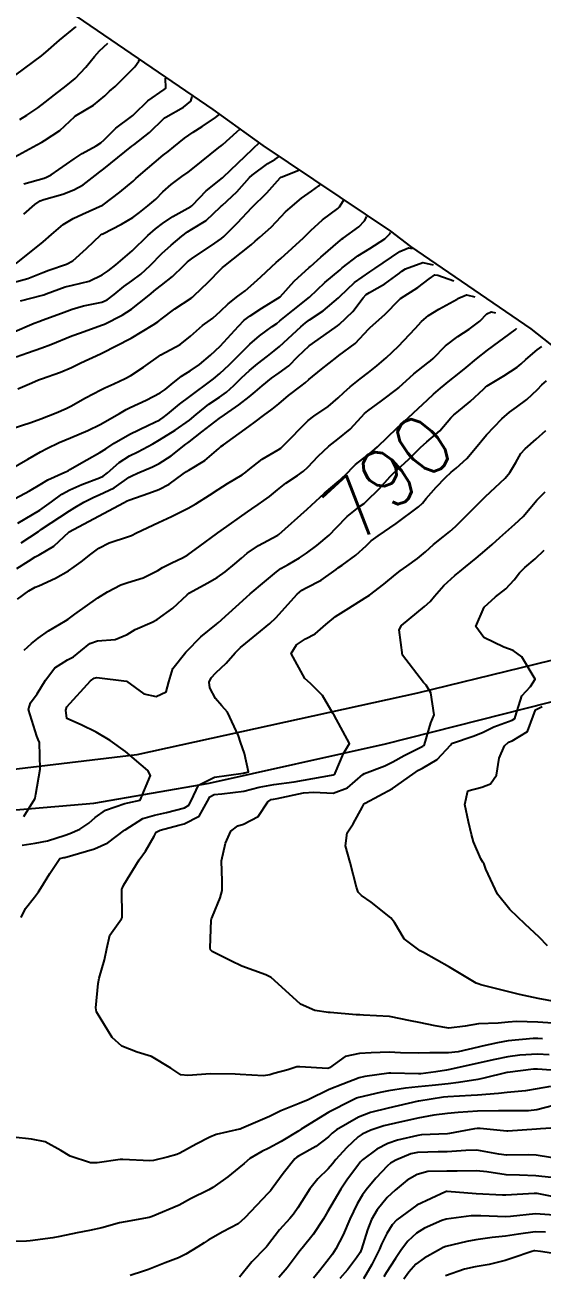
# Model space of a CAD drawing. Header units: metres. Extents: x 318500 to 325275, y 7408834 to 7428799.
# Drawn here: x 322573.3 to 322608.1, y 7422162.9 to 7422247 of the extents above; entities that cross this region are included whole.
import ezdxf
from ezdxf.enums import TextEntityAlignment as Align

# ---------------------------------------------------------------- set-up
doc = ezdxf.new("R2010")
doc.units = ezdxf.units.M
doc.header["$MEASUREMENT"] = 0
for name, color, linetype in [('Area', 45, 'Continuous'), ('Cotas', 45, 'Continuous'), ('Curvas de Nivel 1m', 11, 'Continuous'), ('Curvas de Nivel 5m', 15, 'Continuous'), ('Vias Primárias', 230, 'Continuous'), ('Vias Secundárias', 230, 'Continuous')]:
    doc.layers.add(name, color=color, linetype=linetype)
doc.styles.add('Style-STANDARD', font='STANDARD.shx')

msp = doc.modelspace()

# ---------------------------------------------------------------- linework, layer by layer
at = {"layer": 'Area'}
msp.add_lwpolyline([(322509.418, 7422294.309), (322516.441, 7422288.995), (322527.6, 7422281.355), (322531.829, 7422278.171), (322534.654, 7422276.073), (322540.114, 7422272.568), (322549.951, 7422264.971), (322552.882, 7422263.139), (322556.646, 7422260.308), (322559.262, 7422258.796), (322565.837, 7422254.613), (322567.887, 7422253.22), (322575.131, 7422248.467), (322576.265, 7422247.901), (322585.902, 7422241.339), (322589.257, 7422238.92), (322597.853, 7422233.155), (322599.221, 7422232.122), (322607.31, 7422226.565), (322615.001, 7422220.49)], dxfattribs=at)
at = {"layer": 'Curvas de Nivel 1m', "flags": 128}
for points, elevation in [([(322572.897, 7422240.664), (322573.386, 7422240.958), (322574.107, 7422241.448), (322574.613, 7422241.827), (322575.233, 7422242.318), (322576.031, 7422242.919), (322576.635, 7422243.416), (322577.361, 7422244.184), (322577.927, 7422244.897), (322578.261, 7422245.289), (322578.84, 7422245.8)], 771), ([(322572.562, 7422238.151), (322574.042, 7422238.948), (322574.377, 7422239.139), (322574.575, 7422239.245), (322575.592, 7422239.918), (322576.599, 7422240.872), (322576.618, 7422240.892), (322576.653, 7422240.909), (322577.876, 7422241.632), (322578.621, 7422242.262), (322578.949, 7422242.561), (322579.321, 7422242.88), (322580.643, 7422244.209), (322580.922, 7422244.581), (322580.94, 7422244.66)], 772), ([(322573.172, 7422236.329), (322574.547, 7422236.723), (322574.71, 7422236.775), (322575.007, 7422236.933), (322576.561, 7422238.018), (322577.1, 7422238.369), (322578.042, 7422238.895), (322578.37, 7422239.095), (322578.576, 7422239.29), (322579.381, 7422240.085), (322580.42, 7422240.863), (322580.524, 7422240.939), (322580.602, 7422241.015), (322581.534, 7422241.928), (322582.628, 7422242.691), (322582.714, 7422242.743), (322582.737, 7422242.775), (322582.72, 7422243.44)], 773), ([(322573.184, 7422234.286), (322573.905, 7422234.949), (322574.27, 7422235.198), (322574.525, 7422235.284), (322575.807, 7422235.644), (322576.535, 7422235.925), (322577.169, 7422236.276), (322577.976, 7422236.896), (322578.297, 7422237.149), (322578.554, 7422237.332), (322580.451, 7422238.862), (322580.514, 7422238.918), (322580.572, 7422238.961), (322581.64, 7422239.789), (322582.598, 7422240.727), (322582.655, 7422240.773), (322582.74, 7422240.829), (322583.935, 7422241.492), (322584.422, 7422241.905), (322584.51, 7422242.21)], 774), ([(322572.451, 7422229.698), (322573.453, 7422229.957), (322574.461, 7422230.37), (322574.865, 7422230.533), (322576.053, 7422230.916), (322576.472, 7422231.142), (322577.391, 7422231.991), (322578.363, 7422232.891), (322578.438, 7422232.943), (322578.491, 7422232.971), (322579.761, 7422233.611), (322580.508, 7422234.067), (322580.965, 7422234.401), (322581.531, 7422234.845), (322582.053, 7422235.311), (322582.534, 7422235.791), (322583.088, 7422236.279), (322583.814, 7422236.817), (322584.241, 7422237.126), (322584.556, 7422237.371), (322586.302, 7422238.784), (322586.456, 7422238.898), (322586.573, 7422238.989), (322587.513, 7422239.839), (322587.71, 7422240.02)], 776), ([(322572.948, 7422228.447), (322574.439, 7422228.845), (322574.511, 7422228.867), (322574.684, 7422228.936), (322575.966, 7422229.398), (322576.449, 7422229.521), (322577.569, 7422229.783), (322578.46, 7422230.207), (322578.861, 7422230.487), (322579.377, 7422230.876), (322580.48, 7422231.833), (322581.516, 7422232.845), (322582.033, 7422233.301), (322582.502, 7422233.653), (322583.209, 7422234.123), (322584.419, 7422234.811), (322584.479, 7422234.852), (322584.521, 7422234.892), (322585.461, 7422235.871), (322586.549, 7422236.727), (322586.578, 7422236.751), (322586.606, 7422236.779), (322588.569, 7422238.676), (322588.61, 7422238.71), (322588.627, 7422238.721), (322589.04, 7422239.11)], 777), ([(322572.404, 7422226.323), (322573.882, 7422226.948), (322574.259, 7422227.096), (322574.413, 7422227.151), (322575.706, 7422227.636), (322576.425, 7422227.908), (322577.204, 7422228.126), (322578.432, 7422228.371), (322578.794, 7422228.525), (322579.253, 7422228.878), (322579.902, 7422229.414), (322580.454, 7422229.801), (322581.058, 7422230.254), (322581.678, 7422230.842), (322582.478, 7422231.639), (322583.1, 7422232.208), (322583.813, 7422232.817), (322584.2, 7422233.107), (322584.497, 7422233.276), (322585.441, 7422233.861), (322586.42, 7422234.781), (322586.47, 7422234.832), (322586.521, 7422234.878), (322587.508, 7422235.793), (322588.375, 7422236.753), (322588.552, 7422236.926), (322589.6, 7422237.699), (322590.072, 7422237.976), (322590.38, 7422238.19)], 778), ([(322572.66, 7422224.692), (322573.413, 7422224.955), (322574.394, 7422225.297), (322574.995, 7422225.53), (322576.402, 7422226.098), (322576.993, 7422226.315), (322578.409, 7422226.812), (322578.596, 7422226.887), (322579.803, 7422227.486), (322580.426, 7422227.893), (322580.971, 7422228.313), (322581.622, 7422228.842), (322582.069, 7422229.212), (322582.45, 7422229.518), (322583.18, 7422230.101), (322583.925, 7422230.815), (322584.204, 7422231.082), (322584.475, 7422231.292), (322586.042, 7422232.343), (322586.489, 7422232.654), (322586.642, 7422232.778), (322587.564, 7422233.704), (322588.52, 7422234.75), (322589.542, 7422235.733), (322590.432, 7422236.731), (322590.504, 7422236.777), (322591.58, 7422237.2), (322591.71, 7422237.28)], 779), ([(322572.319, 7422219.838), (322573.636, 7422220.264), (322574.326, 7422220.509), (322575.35, 7422220.925), (322576.032, 7422221.217), (322576.337, 7422221.377), (322577.326, 7422221.92), (322578.354, 7422222.465), (322578.637, 7422222.605), (322579.245, 7422222.877), (322580.001, 7422223.229), (322580.369, 7422223.434), (322581.23, 7422223.995), (322582.39, 7422224.83), (322583.706, 7422225.508), (322584.403, 7422226.073), (322585.216, 7422226.798), (322585.908, 7422227.297), (322586.425, 7422227.761), (322586.943, 7422228.262), (322587.591, 7422228.763), (322588.073, 7422229.128), (322588.451, 7422229.464), (322589.122, 7422230.081), (322589.85, 7422230.736), (322590.174, 7422231.032), (322590.476, 7422231.307), (322592.013, 7422232.707), (322592.258, 7422232.94), (322592.497, 7422233.184), (322593.278, 7422233.919), (322594.309, 7422234.673), (322594.419, 7422234.774), (322594.71, 7422235.22)], 781), ([(322572.282, 7422217.119), (322573.441, 7422217.804), (322574.3, 7422218.287), (322574.721, 7422218.517), (322575.556, 7422218.921), (322576.313, 7422219.244), (322577.478, 7422219.739), (322578.323, 7422220.143), (322579.61, 7422220.871), (322580.063, 7422221.135), (322580.336, 7422221.278), (322581.406, 7422221.782), (322582.352, 7422222.266), (322582.692, 7422222.49), (322583.091, 7422222.823), (322583.789, 7422223.395), (322584.374, 7422223.752), (322585.005, 7422224.176), (322585.742, 7422224.79), (322586.396, 7422225.415), (322587.636, 7422226.762), (322588.021, 7422227.151), (322588.421, 7422227.456), (322589.209, 7422227.962), (322590.44, 7422228.73), (322591.386, 7422229.786), (322592.391, 7422230.701), (322592.471, 7422230.766), (322593.179, 7422231.391), (322594.489, 7422232.552), (322594.558, 7422232.6), (322594.668, 7422232.668), (322595.727, 7422233.433), (322596.104, 7422233.852), (322596.28, 7422234.14)], 782), ([(322572.25, 7422214.97), (322573.55, 7422215.661), (322574.267, 7422216.092), (322574.799, 7422216.405), (322575.926, 7422216.915), (322576.167, 7422217.026), (322576.283, 7422217.097), (322577.428, 7422217.764), (322578.3, 7422218.241), (322578.691, 7422218.498), (322579.255, 7422218.876), (322580.316, 7422219.481), (322581.566, 7422220.085), (322582.326, 7422220.456), (322582.558, 7422220.597), (322582.856, 7422220.825), (322583.661, 7422221.496), (322584.348, 7422222.024), (322584.802, 7422222.354), (322585.408, 7422222.794), (322585.954, 7422223.198), (322586.372, 7422223.562), (322586.996, 7422224.156), (322587.604, 7422224.762), (322588.398, 7422225.552), (322589.039, 7422226.108), (322589.896, 7422226.735), (322590.202, 7422226.943), (322590.416, 7422227.104), (322591.307, 7422227.837), (322592.419, 7422228.7), (322593.452, 7422229.688), (322594.468, 7422230.552), (322594.534, 7422230.605), (322594.61, 7422230.669), (322595.657, 7422231.479), (322596.483, 7422231.982), (322597.477, 7422232.635), (322597.809, 7422232.972), (322597.86, 7422233.05)], 783), ([(322572.779, 7422213.498), (322574.244, 7422214.359), (322575.037, 7422214.928), (322575.723, 7422215.453), (322576.263, 7422215.744), (322577.076, 7422216.094), (322578.275, 7422216.539), (322578.508, 7422216.655), (322578.8, 7422216.882), (322579.585, 7422217.577), (322580.297, 7422218.02), (322580.855, 7422218.298), (322581.858, 7422218.837), (322582.313, 7422219.097), (322583.376, 7422219.763), (322584.326, 7422220.433), (322584.79, 7422220.803), (322585.638, 7422221.493), (322586.348, 7422221.98), (322586.817, 7422222.309), (322587.322, 7422222.766), (322587.841, 7422223.285), (322588.375, 7422223.775), (322588.915, 7422224.212), (322589.591, 7422224.738), (322590.037, 7422225.09), (322590.397, 7422225.393), (322591.826, 7422226.709), (322592.137, 7422226.981), (322592.417, 7422227.182), (322593.32, 7422227.794), (322594.361, 7422228.671), (322594.402, 7422228.709), (322594.441, 7422228.748), (322595.431, 7422229.684), (322596.467, 7422230.418), (322596.608, 7422230.508), (322596.809, 7422230.645), (322598.482, 7422231.773), (322599.077, 7422232.018), (322599.33, 7422231.97)], 784), ([(322572.698, 7422210.45), (322573.484, 7422210.947), (322573.93, 7422211.217), (322574.206, 7422211.358), (322575.203, 7422211.937), (322576.23, 7422212.91), (322577.538, 7422213.596), (322578.241, 7422213.986), (322579.882, 7422214.866), (322580.123, 7422214.991), (322580.253, 7422215.048), (322581.587, 7422215.513), (322582.264, 7422215.767), (322582.972, 7422216.121), (322583.911, 7422216.814), (322584.12, 7422216.974), (322584.284, 7422217.068), (322585.365, 7422217.722), (322586.306, 7422218.53), (322586.439, 7422218.647), (322586.609, 7422218.776), (322588.322, 7422219.995), (322588.759, 7422220.312), (322589.313, 7422220.74), (322589.896, 7422221.175), (322590.342, 7422221.535), (322590.994, 7422222.077), (322591.826, 7422222.708), (322592.123, 7422222.944), (322592.367, 7422223.153), (322593.209, 7422223.856), (322594.239, 7422224.672), (322594.391, 7422224.774), (322595.482, 7422225.576), (322596.409, 7422226.573), (322596.481, 7422226.649), (322597.508, 7422227.55), (322598.439, 7422228.525), (322598.486, 7422228.572), (322598.543, 7422228.618), (322599.705, 7422229.347), (322600.46, 7422229.928), (322600.843, 7422230.208), (322601.06, 7422230.184), (322602.13, 7422229.81)], 786), ([(322572.745, 7422208.374), (322573.519, 7422208.947), (322573.941, 7422209.175), (322574.175, 7422209.28), (322575.315, 7422209.791), (322576.191, 7422210.294), (322576.556, 7422210.545), (322577.045, 7422210.902), (322577.696, 7422211.407), (322578.214, 7422211.818), (322578.922, 7422212.177), (322580.226, 7422212.592), (322580.414, 7422212.67), (322580.766, 7422212.852), (322582.237, 7422213.54), (322583.127, 7422213.935), (322584.247, 7422214.5), (322584.758, 7422214.802), (322585.677, 7422215.37), (322586.265, 7422215.751), (322586.886, 7422216.156), (322587.875, 7422216.756), (322588.119, 7422216.916), (322588.284, 7422217.05), (322589.229, 7422217.807), (322590.306, 7422218.439), (322590.482, 7422218.552), (322590.665, 7422218.725), (322592.327, 7422220.398), (322592.696, 7422220.695), (322593.669, 7422221.351), (322594.349, 7422221.936), (322594.721, 7422222.299), (322595.142, 7422222.662), (322595.825, 7422223.199), (322596.375, 7422223.632), (322596.937, 7422224.086), (322597.574, 7422224.632), (322598.398, 7422225.408), (322599.515, 7422226.603), (322599.945, 7422227.069), (322600.423, 7422227.476), (322601.107, 7422227.906), (322602.349, 7422228.571), (322602.397, 7422228.614), (322602.975, 7422228.869), (322603.54, 7422228.73)], 787), ([(322573.207, 7422204.949), (322573.683, 7422205.388), (322574.132, 7422205.751), (322574.831, 7422206.238), (322575.973, 7422206.913), (322576.151, 7422207.024), (322576.61, 7422207.361), (322578.166, 7422208.476), (322578.817, 7422208.88), (322579.71, 7422209.334), (322580.18, 7422209.504), (322581.207, 7422209.823), (322582.192, 7422210.298), (322582.522, 7422210.5), (322583.146, 7422210.821), (322583.855, 7422211.164), (322584.208, 7422211.373), (322585.048, 7422211.967), (322586.147, 7422212.781), (322586.231, 7422212.841), (322586.451, 7422212.995), (322588.245, 7422214.262), (322588.537, 7422214.457), (322588.962, 7422214.743), (322589.715, 7422215.278), (322590.265, 7422215.73), (322590.816, 7422216.177), (322591.596, 7422216.71), (322591.998, 7422216.99), (322592.288, 7422217.256), (322592.992, 7422217.997), (322593.709, 7422218.679), (322594.315, 7422219.155), (322595.154, 7422219.829), (322595.904, 7422220.654), (322596.108, 7422220.878), (322596.336, 7422221.064), (322597.262, 7422221.721), (322598.359, 7422222.566), (322598.386, 7422222.594), (322598.417, 7422222.619), (322599.432, 7422223.546), (322600.385, 7422224.287), (322600.558, 7422224.417), (322600.739, 7422224.587), (322601.557, 7422225.419), (322602.405, 7422226.056), (322603.17, 7422226.559), (322603.874, 7422227.092), (322604.348, 7422227.58), (322604.649, 7422227.719), (322604.94, 7422227.65)], 788), ([(322573.17, 7422193.75), (322573.923, 7422194.941), (322573.938, 7422194.993), (322573.993, 7422195.248), (322574.272, 7422196.936), (322574.238, 7422198.736), (322574.148, 7422198.938), (322574.043, 7422199.156), (322573.482, 7422200.946), (322573.619, 7422201.4), (322574.081, 7422202.014), (322574.644, 7422202.932), (322575.266, 7422203.759), (322576.111, 7422204.299), (322576.512, 7422204.506), (322577.006, 7422204.897), (322577.614, 7422205.401), (322578.13, 7422205.571), (322579.327, 7422205.673), (322580.137, 7422206.001), (322580.664, 7422206.331), (322581.825, 7422206.835), (322582.152, 7422207), (322583.212, 7422207.767), (322584.169, 7422208.679), (322584.339, 7422208.807), (322585.522, 7422209.448), (322586.186, 7422209.841), (322586.737, 7422210.227), (322587.386, 7422210.762), (322587.821, 7422211.14), (322588.211, 7422211.464), (322588.971, 7422211.99), (322590.229, 7422212.66), (322590.273, 7422212.685), (322590.334, 7422212.728), (322592.247, 7422214.431), (322592.535, 7422214.696), (322593.428, 7422215.517), (322594.273, 7422216.226), (322594.511, 7422216.433), (322594.742, 7422216.665), (322595.514, 7422217.435), (322596.301, 7422218.05), (322596.635, 7422218.315), (322596.979, 7422218.64), (322598.323, 7422219.913), (322599.076, 7422220.609), (322599.724, 7422221.214), (322600.348, 7422221.799), (322600.759, 7422222.181), (322601.227, 7422222.581), (322601.854, 7422223.089), (322602.374, 7422223.5), (322602.96, 7422223.982), (322603.643, 7422224.551), (322604.396, 7422225.137), (322606.259, 7422226.512), (322606.312, 7422226.561), (322606.329, 7422226.566), (322606.34, 7422226.56)], 789), ([(322573.003, 7422186.949), (322573.285, 7422187.55), (322573.901, 7422188.33), (322574.163, 7422188.679), (322574.322, 7422188.934), (322574.919, 7422189.924), (322575.601, 7422190.915), (322575.86, 7422190.982), (322575.931, 7422190.994), (322577.403, 7422191.424), (322577.941, 7422191.584), (322578.839, 7422191.979), (322579.96, 7422192.828), (322579.972, 7422192.847), (322579.992, 7422192.86), (322581.193, 7422193.62), (322581.975, 7422193.846), (322582.781, 7422194.015), (322583.983, 7422194.342), (322584.28, 7422194.503), (322584.432, 7422194.796), (322584.935, 7422195.856), (322586.006, 7422196.39), (322587.934, 7422196.675), (322588.009, 7422196.69), (322588.063, 7422196.696), (322588.307, 7422196.747), (322588.029, 7422197.987), (322587.77, 7422198.754), (322587.633, 7422199.169), (322586.884, 7422200.768), (322586.496, 7422201.196), (322586.079, 7422201.683), (322585.7, 7422202.4), (322585.656, 7422202.787), (322585.791, 7422203.088), (322586.099, 7422203.413), (322586.803, 7422204.076), (322587.403, 7422204.761), (322587.76, 7422205.121), (322588.13, 7422205.424), (322588.862, 7422206.02), (322589.741, 7422206.734), (322590.154, 7422207.129), (322591.579, 7422208.709), (322591.892, 7422208.986), (322592.177, 7422209.145), (322593.203, 7422209.666), (322594.196, 7422210.373), (322594.364, 7422210.502), (322594.615, 7422210.666), (322595.534, 7422211.333), (322596.22, 7422211.967), (322596.572, 7422212.298), (322597.022, 7422212.638), (322598.239, 7422213.477), (322599.759, 7422214.597), (322600.007, 7422214.841), (322600.258, 7422215.144), (322600.93, 7422215.923), (322601.564, 7422216.577), (322601.944, 7422216.915), (322602.289, 7422217.19), (322603.004, 7422217.855), (322603.584, 7422218.551), (322604.319, 7422219.435), (322605.356, 7422220.525), (322605.879, 7422220.975), (322606.342, 7422221.294), (322607.041, 7422221.812), (322607.759, 7422222.496), (322608.064, 7422222.793), (322608.369, 7422223.071)], 791), ([(322608.088, 7422178.791), (322607.783, 7422178.815), (322607.459, 7422178.817), (322605.781, 7422178.653), (322605.067, 7422178.521), (322604.028, 7422178.284), (322603.775, 7422178.225), (322602.412, 7422177.912), (322601.769, 7422177.837), (322600.515, 7422177.833), (322599.769, 7422177.823), (322598.529, 7422177.848), (322597.769, 7422177.88), (322596.557, 7422177.843), (322595.767, 7422177.803), (322594.814, 7422177.604), (322593.753, 7422176.845), (322593.634, 7422176.789), (322591.753, 7422176.91), (322591.557, 7422176.898), (322590.947, 7422176.708), (322590.017, 7422176.446), (322589.745, 7422176.367), (322589.311, 7422176.294), (322587.745, 7422176.395), (322587.407, 7422176.417), (322585.745, 7422176.431), (322584.225, 7422176.312), (322583.743, 7422176.366), (322583.079, 7422176.81), (322581.762, 7422177.601), (322580.807, 7422177.886), (322579.764, 7422178.299), (322579.127, 7422178.866), (322578.071, 7422180.602), (322578.021, 7422180.878), (322578.189, 7422182.512), (322578.256, 7422182.876), (322578.612, 7422184.102), (322578.766, 7422184.871), (322578.975, 7422185.757), (322579.762, 7422186.861), (322579.789, 7422186.953), (322579.785, 7422188.861), (322579.812, 7422188.96), (322579.913, 7422189.146), (322580.943, 7422190.845), (322581.357, 7422191.42), (322581.954, 7422192.438), (322582.095, 7422192.691), (322582.36, 7422192.824), (322583.601, 7422193.17), (322583.967, 7422193.256), (322584.987, 7422193.778), (322585.542, 7422194.784), (322585.694, 7422195.082), (322585.995, 7422195.231), (322586.506, 7422195.283), (322587.997, 7422195.453), (322589.024, 7422195.716), (322590.002, 7422195.905), (322591.376, 7422196.082), (322592.005, 7422196.196), (322593.88, 7422196.543), (322594.009, 7422196.558), (322594.089, 7422196.589), (322594.147, 7422196.669), (322594.706, 7422197.987), (322595.103, 7422198.659), (322594.069, 7422200.582), (322594.01, 7422200.671), (322593.296, 7422201.896), (322592.485, 7422202.694), (322592.095, 7422203.05), (322591.172, 7422204.714), (322591.531, 7422205.307), (322592.135, 7422205.7), (322592.781, 7422206.05), (322593.499, 7422206.68), (322594.155, 7422207.201), (322595.059, 7422207.763), (322596.168, 7422208.458), (322596.448, 7422208.646), (322597.418, 7422209.395), (322598.191, 7422210.036), (322598.516, 7422210.294), (322598.966, 7422210.609), (322599.689, 7422211.117), (322600.214, 7422211.554), (322600.759, 7422212.048), (322601.413, 7422212.578), (322601.868, 7422212.939), (322602.237, 7422213.275), (322603.53, 7422214.551), (322603.886, 7422214.915), (322604.261, 7422215.278), (322604.916, 7422215.885), (322605.593, 7422216.52), (322605.904, 7422216.897), (322606.296, 7422217.576), (322606.64, 7422218.172), (322606.926, 7422218.504), (322607.662, 7422219.151), (322608.322, 7422219.737)], 792), ([(322609.132, 7422179.809), (322607.794, 7422179.898), (322606.351, 7422179.947), (322605.794, 7422179.901), (322605.109, 7422179.836), (322603.793, 7422179.805), (322602.892, 7422179.65), (322601.789, 7422179.512), (322600.873, 7422179.661), (322599.793, 7422179.882), (322599.202, 7422180.007), (322597.797, 7422180.287), (322596.045, 7422180.39), (322595.798, 7422180.393), (322595.558, 7422180.404), (322593.799, 7422180.551), (322593.69, 7422180.563), (322592.773, 7422180.685), (322591.806, 7422181.111), (322590.064, 7422182.718), (322589.833, 7422182.907), (322589.467, 7422183.094), (322587.844, 7422183.67), (322587.12, 7422184.032), (322585.849, 7422184.666), (322585.748, 7422184.781), (322585.713, 7422184.92), (322585.791, 7422186.781), (322585.81, 7422186.852), (322585.884, 7422187.015), (322586.401, 7422188.274), (322586.519, 7422188.771), (322586.536, 7422189.391), (322586.485, 7422190.772), (322586.757, 7422191.959), (322587.105, 7422192.763), (322587.592, 7422193.129), (322587.967, 7422193.232), (322588.963, 7422193.747), (322589.613, 7422194.734), (322589.835, 7422194.889), (322589.992, 7422194.925), (322590.227, 7422194.962), (322591.996, 7422195.335), (322592.694, 7422195.387), (322593.997, 7422195.33), (322594.971, 7422195.689), (322596.009, 7422196.58), (322596.108, 7422196.649), (322597.477, 7422197.169), (322598.022, 7422197.434), (322598.773, 7422197.864), (322600.038, 7422198.488), (322600.104, 7422198.525), (322600.142, 7422198.589), (322600.586, 7422200.061), (322600.811, 7422200.583), (322600.588, 7422202.082), (322600.266, 7422202.588), (322600.093, 7422202.763), (322598.681, 7422204.612), (322598.436, 7422206.325), (322598.606, 7422206.613), (322600.163, 7422207.879), (322600.524, 7422208.229), (322600.823, 7422208.583), (322601.462, 7422209.296), (322602.191, 7422209.965), (322602.523, 7422210.237), (322602.919, 7422210.559), (322603.626, 7422211.132), (322604.216, 7422211.626), (322604.706, 7422212.05), (322605.233, 7422212.525), (322606.239, 7422213.417), (322606.799, 7422213.95), (322607.273, 7422214.5), (322607.719, 7422215.034), (322608.267, 7422215.606)], 793), ([(322609.007, 7422181.277), (322607.815, 7422181.509), (322606.541, 7422181.781), (322605.822, 7422181.95), (322603.936, 7422182.431), (322603.829, 7422182.463), (322603.637, 7422182.543), (322601.845, 7422183.599), (322600.083, 7422184.588), (322599.861, 7422184.704), (322598.779, 7422185.516), (322598.134, 7422186.616), (322597.885, 7422186.941), (322596.555, 7422187.985), (322595.907, 7422188.426), (322595.693, 7422188.652), (322595.573, 7422188.994), (322595.148, 7422190.658), (322594.84, 7422191.772), (322594.945, 7422192.66), (322595.36, 7422193.265), (322595.986, 7422194.396), (322596.06, 7422194.577), (322596.155, 7422194.648), (322598, 7422195.625), (322599.372, 7422196.6), (322599.738, 7422196.87), (322600.016, 7422197.014), (322601.015, 7422197.595), (322601.928, 7422198.571), (322601.975, 7422198.636), (322602.042, 7422198.679), (322603.439, 7422199.159), (322604.053, 7422199.415), (322604.813, 7422199.775), (322606.066, 7422200.242), (322606.234, 7422200.342), (322606.286, 7422200.508), (322606.705, 7422201.883), (322607.294, 7422202.498), (322607.604, 7422202.989), (322606.701, 7422204.504), (322606.126, 7422204.919), (322605.502, 7422205.147), (322604.139, 7422205.795), (322603.617, 7422206.548), (322604.163, 7422207.841), (322604.943, 7422208.528), (322605.621, 7422209.075), (322606.188, 7422209.687), (322606.552, 7422210.149), (322606.904, 7422210.503), (322607.605, 7422211.1), (322608.218, 7422211.669)], 794), ([(322608.541, 7422177.706), (322607.769, 7422177.745), (322606.581, 7422177.689), (322605.766, 7422177.577), (322604.885, 7422177.402), (322603.759, 7422177.152), (322603.265, 7422177.038), (322601.752, 7422176.709), (322601.625, 7422176.688), (322600.906, 7422176.573), (322599.904, 7422176.432), (322599.747, 7422176.421), (322597.89, 7422176.476), (322597.748, 7422176.474), (322596.125, 7422176.255), (322595.743, 7422176.16), (322594.648, 7422175.745), (322593.73, 7422175.366), (322592.315, 7422174.691), (322591.717, 7422174.43), (322590.488, 7422173.937), (322589.708, 7422173.551), (322587.837, 7422172.748), (322587.733, 7422172.716), (322587.699, 7422172.708), (322586.122, 7422172.345), (322585.691, 7422172.178), (322584.782, 7422171.69), (322583.674, 7422171.08), (322583.478, 7422170.998), (322582.824, 7422170.813), (322581.905, 7422170.587), (322581.666, 7422170.567), (322579.85, 7422170.675), (322579.667, 7422170.673), (322578.106, 7422170.433), (322577.663, 7422170.44), (322576.306, 7422170.9), (322575.676, 7422171.281), (322574.609, 7422171.852), (322573.681, 7422172.035), (322572.467, 7422172.168)], 791), ([(322608.641, 7422175.572), (322607.734, 7422175.419), (322606.947, 7422175.282), (322605.73, 7422175.173), (322605.131, 7422175.117), (322603.727, 7422175.001), (322603.299, 7422174.972), (322601.725, 7422174.892), (322601.429, 7422174.86), (322599.772, 7422174.589), (322599.72, 7422174.58), (322597.715, 7422174.121), (322596.516, 7422173.828), (322595.709, 7422173.519), (322594.228, 7422172.662), (322593.935, 7422172.428), (322593.693, 7422172.194), (322592.83, 7422171.536), (322591.673, 7422170.884), (322591.555, 7422170.818), (322591.412, 7422170.703), (322590.638, 7422169.728), (322589.903, 7422168.717), (322589.79, 7422168.567), (322589.637, 7422168.391), (322588.048, 7422166.744), (322587.838, 7422166.526), (322587.614, 7422166.343), (322586.584, 7422165.786), (322585.597, 7422165.236), (322585.315, 7422165.062), (322584.899, 7422164.787), (322584.093, 7422164.284), (322583.579, 7422164.051), (322582.688, 7422163.699), (322581.566, 7422163.263), (322581.242, 7422163.157), (322580.334, 7422162.848)], 789), ([(322609.444, 7422174.464), (322607.715, 7422174.012), (322607.163, 7422173.944), (322605.714, 7422173.934), (322605.135, 7422173.94), (322603.714, 7422173.919), (322602.426, 7422173.839), (322601.712, 7422173.762), (322600.777, 7422173.641), (322599.709, 7422173.445), (322598.207, 7422173.115), (322597.704, 7422173), (322597.404, 7422172.922), (322596.547, 7422172.632), (322595.956, 7422172.377), (322595.693, 7422172.196), (322594.894, 7422171.44), (322594.19, 7422170.662), (322593.963, 7422170.368), (322593.66, 7422170.027), (322592.97, 7422169.36), (322592.44, 7422168.688), (322591.627, 7422167.412), (322591.334, 7422166.992), (322591.085, 7422166.705), (322590.388, 7422165.932), (322589.592, 7422164.879), (322589.522, 7422164.79), (322589.451, 7422164.722), (322588.528, 7422163.784), (322587.688, 7422162.748)], 788), ([(322609.704, 7422172.848), (322607.965, 7422172.739), (322607.702, 7422172.715), (322605.772, 7422172.581), (322605.701, 7422172.582), (322603.911, 7422172.745), (322603.702, 7422172.75), (322603.512, 7422172.731), (322602.548, 7422172.552), (322601.84, 7422172.416), (322601.698, 7422172.402), (322599.96, 7422172.322), (322599.695, 7422172.289), (322598.333, 7422171.968), (322597.687, 7422171.741), (322596.948, 7422171.36), (322595.989, 7422170.637), (322595.829, 7422170.477), (322595.664, 7422170.272), (322594.967, 7422169.333), (322594.517, 7422168.657), (322593.625, 7422167.153), (322593.342, 7422166.674), (322592.664, 7422165.624), (322591.914, 7422164.695), (322591.767, 7422164.518), (322591.584, 7422164.271), (322590.908, 7422163.368), (322590.336, 7422162.712)], 787), ([(322609.461, 7422170.675), (322607.677, 7422170.964), (322607.176, 7422170.989), (322605.677, 7422170.967), (322605.165, 7422171.031), (322603.681, 7422171.282), (322602.947, 7422171.281), (322601.679, 7422171.189), (322601.075, 7422171.173), (322599.678, 7422171.137), (322599.227, 7422171.046), (322598.223, 7422170.612), (322597.874, 7422170.41), (322597.664, 7422170.235), (322596.87, 7422169.41), (322596.224, 7422168.634), (322595.984, 7422168.289), (322595.63, 7422167.682), (322595.118, 7422166.648), (322594.666, 7422165.592), (322594.19, 7422164.661), (322593.952, 7422164.297), (322593.577, 7422163.792), (322593.084, 7422163.161), (322592.683, 7422162.683)], 786), ([(322609.635, 7422168.002), (322607.745, 7422168.373), (322607.639, 7422168.385), (322607.534, 7422168.377), (322605.638, 7422168.271), (322605.394, 7422168.27), (322603.638, 7422168.364), (322601.677, 7422168.522), (322601.64, 7422168.522), (322601.575, 7422168.496), (322599.63, 7422167.594), (322598.295, 7422166.61), (322597.968, 7422166.261), (322597.606, 7422165.688), (322597.261, 7422164.957), (322597.118, 7422164.625), (322596.607, 7422163.598), (322596.056, 7422162.635)], 784), ([(322609.2, 7422166.888), (322607.625, 7422167.009), (322605.95, 7422166.832), (322605.623, 7422166.803), (322603.953, 7422166.864), (322603.623, 7422166.88), (322603.285, 7422166.881), (322601.621, 7422166.651), (322601.329, 7422166.564), (322600.159, 7422166.035), (322599.607, 7422165.707), (322599.035, 7422165.162), (322598.611, 7422164.605), (322598.191, 7422164.001), (322597.566, 7422163.036), (322597.414, 7422162.769)], 783), ([(322608.302, 7422165.781), (322607.61, 7422165.806), (322606.474, 7422165.63), (322605.605, 7422165.505), (322604.702, 7422165.425), (322603.601, 7422165.259), (322603.009, 7422165.136), (322601.594, 7422164.805), (322601.417, 7422164.739), (322601.097, 7422164.567), (322600.134, 7422164.03), (322599.575, 7422163.623), (322599.089, 7422163.075), (322598.751, 7422162.602)], 782), ([(322617.56, 7422162.35), (322615.569, 7422162.951), (322614.749, 7422163.212), (322613.577, 7422163.514), (322612.327, 7422163.67), (322611.58, 7422163.781), (322609.871, 7422164.171), (322609.587, 7422164.228), (322607.973, 7422164.476), (322607.591, 7422164.525), (322607.548, 7422164.523), (322607.39, 7422164.483), (322606.063, 7422164.023), (322605.58, 7422163.863), (322604.512, 7422163.59), (322603.573, 7422163.43), (322602.845, 7422163.274), (322601.564, 7422162.839)], 781)]:
    msp.add_lwpolyline(points, dxfattribs=dict(at, elevation=elevation))
at = {"layer": 'Curvas de Nivel 5m', "flags": 128}
for points, elevation in [([(322572.637, 7422243.664), (322574.365, 7422244.944), (322574.521, 7422245.073), (322574.654, 7422245.196), (322575.586, 7422246.006), (322576.68, 7422246.91), (322576.68, 7422246.91)], 770), ([(322572.668, 7422230.967), (322574.485, 7422232.438), (322575.042, 7422232.932), (322575.819, 7422233.602), (322576.506, 7422234.01), (322577.116, 7422234.299), (322578.48, 7422234.89), (322578.504, 7422234.906), (322578.52, 7422234.911), (322579.644, 7422235.763), (322580.545, 7422236.514), (322580.723, 7422236.682), (322580.906, 7422236.855), (322582.564, 7422238.251), (322582.885, 7422238.509), (322583.272, 7422238.823), (322583.997, 7422239.397), (322584.585, 7422239.799), (322585.193, 7422240.199), (322586.07, 7422240.788), (322586.279, 7422240.946), (322586.3, 7422240.99)], 775), ([(322572.775, 7422222.542), (322573.704, 7422222.95), (322574.166, 7422223.14), (322574.364, 7422223.208), (322575.643, 7422223.649), (322576.376, 7422223.974), (322577.005, 7422224.28), (322578.348, 7422224.89), (322578.376, 7422224.904), (322578.431, 7422224.93), (322580.401, 7422225.946), (322581.884, 7422226.838), (322582.194, 7422227.053), (322582.416, 7422227.228), (322583.336, 7422227.911), (322584.438, 7422228.648), (322584.534, 7422228.714), (322584.646, 7422228.807), (322585.557, 7422229.69), (322586.468, 7422230.62), (322586.548, 7422230.699), (322586.647, 7422230.777), (322588.485, 7422232.237), (322588.762, 7422232.473), (322589.067, 7422232.744), (322589.819, 7422233.418), (322590.511, 7422234.142), (322590.799, 7422234.443), (322591.099, 7422234.721), (322591.877, 7422235.363), (322592.537, 7422235.831), (322593.041, 7422236.194), (322593.13, 7422236.3)], 780), ([(322572.989, 7422212.181), (322574.167, 7422212.941), (322574.23, 7422212.983), (322574.373, 7422213.08), (322576.244, 7422214.33), (322576.601, 7422214.552), (322577.207, 7422214.9), (322577.899, 7422215.25), (322578.258, 7422215.4), (322579.259, 7422215.881), (322580.276, 7422216.585), (322580.447, 7422216.688), (322580.832, 7422216.852), (322581.838, 7422217.286), (322582.29, 7422217.513), (322583.09, 7422218.03), (322584.094, 7422218.812), (322584.217, 7422218.905), (322584.312, 7422218.971), (322585.167, 7422219.646), (322586.328, 7422220.54), (322586.676, 7422220.775), (322587.651, 7422221.45), (322588.349, 7422221.996), (322588.761, 7422222.339), (322589.23, 7422222.741), (322589.848, 7422223.255), (322590.373, 7422223.619), (322591.011, 7422224.09), (322591.63, 7422224.711), (322592.397, 7422225.426), (322594.14, 7422226.674), (322594.299, 7422226.784), (322594.413, 7422226.869), (322595.337, 7422227.751), (322596.022, 7422228.654), (322596.221, 7422228.875), (322596.446, 7422229.022), (322597.483, 7422229.606), (322598.465, 7422230.313), (322598.637, 7422230.448), (322598.865, 7422230.614), (322600.042, 7422231.028), (322600.73, 7422230.89)], 785), ([(322573.07, 7422191.821), (322573.945, 7422191.946), (322574.771, 7422192.105), (322575.954, 7422192.488), (322576.263, 7422192.597), (322576.949, 7422192.895), (322577.552, 7422193.3), (322577.972, 7422193.68), (322578.682, 7422194.17), (322579.987, 7422194.628), (322580.184, 7422194.66), (322581.016, 7422194.845), (322581.693, 7422196.52), (322581.516, 7422196.837), (322580.029, 7422198.135), (322578.986, 7422198.871), (322578.048, 7422199.433), (322577.038, 7422199.912), (322576.062, 7422200.356), (322576.004, 7422200.911), (322576.072, 7422201.143), (322577.654, 7422202.887), (322577.917, 7422203.058), (322578.093, 7422203.104), (322580.09, 7422202.86), (322581.257, 7422202.018), (322582.08, 7422201.824), (322582.759, 7422202.148), (322582.929, 7422202.822), (322583.199, 7422203.723), (322584.076, 7422204.81), (322584.099, 7422204.832), (322584.121, 7422204.851), (322585.093, 7422205.839), (322586.149, 7422206.69), (322586.198, 7422206.731), (322586.257, 7422206.778), (322588.168, 7422208.522), (322588.421, 7422208.747), (322589.369, 7422209.551), (322590.192, 7422210.215), (322590.489, 7422210.433), (322590.967, 7422210.718), (322591.747, 7422211.167), (322592.212, 7422211.471), (322592.914, 7422211.995), (322593.731, 7422212.677), (322594.235, 7422213.201), (322594.956, 7422213.949), (322595.854, 7422214.654), (322596.08, 7422214.825), (322596.255, 7422214.985), (322597.101, 7422215.804), (322597.835, 7422216.627), (322598.056, 7422216.851), (322598.287, 7422217.055), (322599.103, 7422217.803), (322599.881, 7422218.596), (322600.314, 7422218.973), (322601.196, 7422219.706), (322601.937, 7422220.574), (322602.128, 7422220.777), (322602.336, 7422220.952), (322603.231, 7422221.672), (322604.142, 7422222.543), (322604.256, 7422222.647), (322604.363, 7422222.727), (322605.493, 7422223.404), (322606.382, 7422223.992), (322606.669, 7422224.224), (322606.983, 7422224.504), (322607.738, 7422225.155), (322608.05, 7422225.39)], 790), ([(322608.438, 7422185.054), (322607.871, 7422185.629), (322606.925, 7422186.5), (322605.895, 7422187.498), (322605.066, 7422188.523), (322604.273, 7422190.196), (322604.161, 7422190.537), (322604.079, 7422190.675), (322603.944, 7422190.898), (322603.444, 7422192.037), (322603.312, 7422192.55), (322603.126, 7422193.399), (322602.859, 7422194.557), (322603.079, 7422195.478), (322604.008, 7422195.728), (322604.596, 7422195.946), (322604.996, 7422196.525), (322605.191, 7422197.682), (322605.548, 7422198.517), (322605.809, 7422198.748), (322606.045, 7422198.843), (322607.088, 7422199.467), (322607.47, 7422200.496), (322607.631, 7422200.938), (322608.077, 7422201.158)], 795), ([(322609.611, 7422176.603), (322607.754, 7422176.756), (322607.499, 7422176.748), (322605.75, 7422176.521), (322605.705, 7422176.511), (322604.144, 7422176.134), (322603.743, 7422176.055), (322602.449, 7422175.844), (322601.738, 7422175.762), (322600.673, 7422175.639), (322599.734, 7422175.545), (322598.866, 7422175.47), (322597.73, 7422175.293), (322597.176, 7422175.178), (322595.723, 7422174.83), (322595.579, 7422174.785), (322595.253, 7422174.647), (322593.712, 7422173.852), (322591.858, 7422172.698), (322591.763, 7422172.635), (322591.698, 7422172.593), (322590.513, 7422171.887), (322589.681, 7422171.438), (322589.193, 7422171.211), (322588.403, 7422170.739), (322588.009, 7422170.401), (322587.66, 7422170.096), (322586.904, 7422169.509), (322585.902, 7422168.776), (322585.638, 7422168.626), (322584.407, 7422168.018), (322583.628, 7422167.599), (322581.823, 7422166.827), (322581.673, 7422166.775), (322581.619, 7422166.763), (322579.991, 7422166.478), (322579.613, 7422166.392), (322578.418, 7422166.062), (322577.605, 7422165.891), (322576.758, 7422165.737), (322575.599, 7422165.487), (322575.117, 7422165.397), (322573.594, 7422165.188), (322573.36, 7422165.176), (322571.593, 7422165.153)], 790), ([(322608.676, 7422169.449), (322607.656, 7422169.575), (322606.55, 7422169.604), (322605.657, 7422169.644), (322604.348, 7422169.841), (322603.66, 7422169.895), (322602.342, 7422169.871), (322601.66, 7422169.885), (322600.382, 7422169.857), (322599.656, 7422169.665), (322598.986, 7422169.264), (322598.173, 7422168.612), (322597.635, 7422168.098), (322596.975, 7422167.278), (322596.59, 7422166.63), (322596.306, 7422165.936), (322595.914, 7422164.637), (322595.817, 7422164.408), (322595.581, 7422164.046), (322594.97, 7422163.248), (322594.46, 7422162.656)], 785)]:
    msp.add_lwpolyline(points, dxfattribs=dict(at, elevation=elevation))
at = {"layer": 'Vias Primárias'}
for points in [[(323715.644, 7420145.548, 0), (323709.04, 7420132.939)], [(323831.088, 7420001.787, 0), (323833.844, 7420008.443, 0.220888)]]:
    msp.add_lwpolyline(points, format="xyb", dxfattribs=at)
at = {"layer": 'Vias Secundárias'}
for points in [[(322629.64, 7422209.966), (322613.645, 7422205.451), (322599.681, 7422202.046), (322580.776, 7422197.905), (322569.678, 7422196.581), (322546.985, 7422195.753), (322538.344, 7422195.422), (322530.393, 7422194.926), (322525.093, 7422193.767), (322514.988, 7422190.952), (322506.375, 7422188.965)], [(322501.73, 7422184.557), (322516.425, 7422188.229), (322523.586, 7422190.228), (322528.835, 7422191.697), (322532.088, 7422192.326), (322545.838, 7422193.165), (322567.911, 7422193.8), (322577.882, 7422194.639), (322585.65, 7422196.003), (322597.533, 7422198.632), (322613.292, 7422202.624), (322632.094, 7422208.043)]]:
    msp.add_lwpolyline(points, dxfattribs=at)

# ---------------------------------------------------------------- texts
at = {"layer": 'Cotas', "style": 'Style-STANDARD'}
msp.add_text('790', height=4, rotation=42.5542, dxfattribs=at).set_placement((322597.718, 7422216.624, 790), align=Align.MIDDLE_CENTER)

doc.saveas('drawing.dxf')
